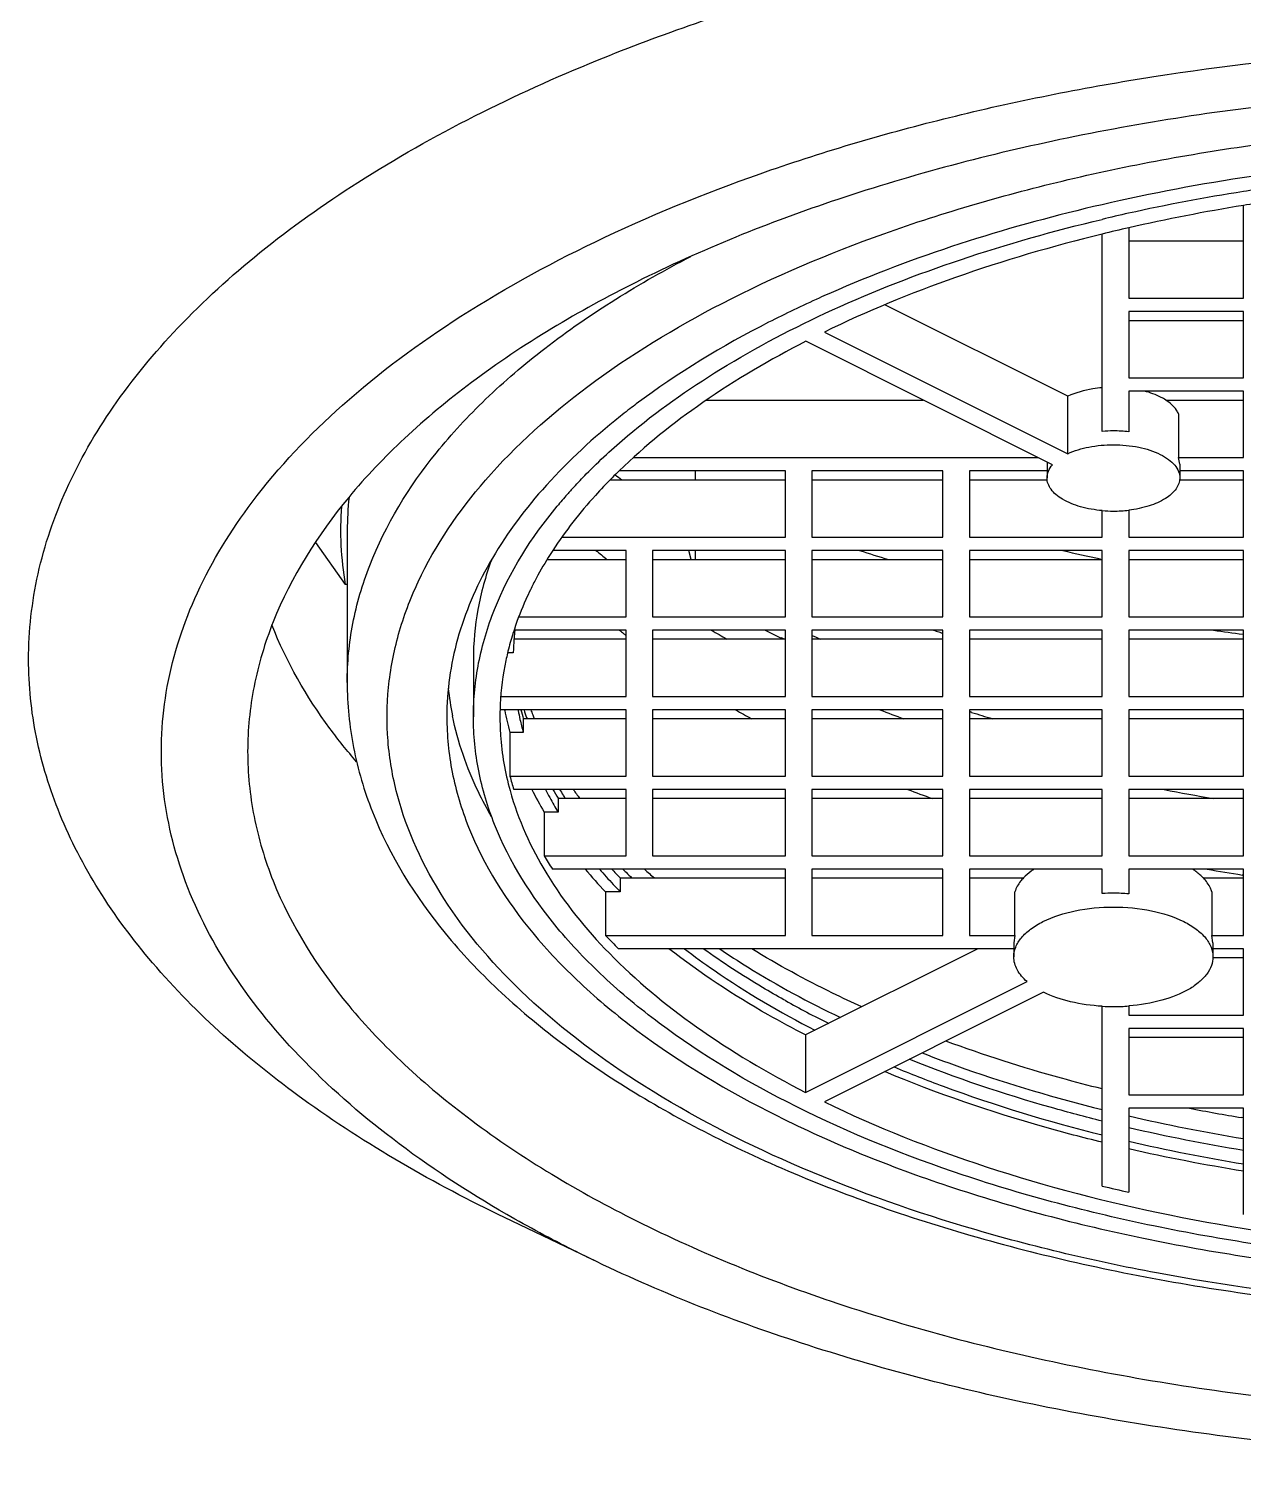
# Model space of a CAD drawing. Extents: x -4009 to -3415, y -5222 to -4802.
# Drawn here: x -3598.58 to -3589.43, y -4953.02 to -4942.25 of the extents above; entities that cross this region are included whole.
import ezdxf

# ---------------------------------------------------------------- set-up
doc = ezdxf.new("R2010")
doc.units = 0
doc.header["$LTSCALE"] = 7
doc.layers.get('0').update_dxf_attribs({"color": 2, "linetype": 'CONTINUOUS'})

msp = doc.modelspace()

# ---------------------------------------------------------------- linework, layer by layer
at = {"color": 7, "linetype": 'Continuous'}
for p, q in [((-3589.435, -4944.28014), (-3589.435, -4943.58265)), ((-3590.49796, -4945.28346), (-3590.49796, -4943.79793)), ((-3590.29796, -4943.74976), (-3590.29796, -4944.28014)), ((-3590.29796, -4943.84712), (-3589.435, -4943.84712)), ((-3590.29796, -4944.28014), (-3589.435, -4944.28014)), ((-3590.75755, -4945.01906), (-3592.13565, -4944.33001)), ((-3590.29796, -4944.38014), (-3590.29796, -4944.88014)), ((-3589.435, -4944.38014), (-3590.29796, -4944.38014)), ((-3589.435, -4944.88014), (-3589.435, -4944.38014)), ((-3590.29796, -4944.44712), (-3589.435, -4944.44712)), ((-3590.87276, -4945.53409), (-3592.73106, -4944.60494)), ((-3592.59141, -4944.53514), (-3590.75755, -4945.45207)), ((-3590.29796, -4944.88014), (-3589.435, -4944.88014)), ((-3590.75755, -4945.45207), (-3590.75755, -4945.01906)), ((-3590.29796, -4944.98014), (-3590.29796, -4945.28679)), ((-3589.435, -4944.98014), (-3590.29796, -4944.98014)), ((-3589.435, -4945.48014), (-3589.435, -4944.98014)), ((-3593.47819, -4945.04712), (-3591.84669, -4945.04712)), ((-3590.02034, -4945.04712), (-3589.435, -4945.04712)), ((-3589.92431, -4945.15105), (-3589.92431, -4945.48014)), ((-3594.02807, -4945.48014), (-3590.98067, -4945.48014)), ((-3590.9143, -4945.52993), (-3590.9143, -4945.63385)), ((-3589.92431, -4945.48014), (-3589.435, -4945.48014)), ((-3589.9143, -4945.52993), (-3589.92431, -4945.48014)), ((-3589.9143, -4945.52993), (-3589.9143, -4945.63385)), ((-3594.20201, -4945.64712), (-3592.88474, -4945.64712)), ((-3592.88474, -4945.58014), (-3594.13422, -4945.58014)), ((-3593.56128, -4945.64712), (-3593.56128, -4945.58014)), ((-3592.88474, -4946.08014), (-3592.88474, -4945.58014)), ((-3592.68474, -4945.58014), (-3592.68474, -4946.08014)), ((-3591.69796, -4945.58014), (-3592.68474, -4945.58014)), ((-3592.68474, -4945.64712), (-3591.69796, -4945.64712)), ((-3591.69796, -4946.08014), (-3591.69796, -4945.58014)), ((-3591.49796, -4945.58014), (-3591.49796, -4946.08014)), ((-3590.9143, -4945.58014), (-3591.49796, -4945.58014)), ((-3591.49796, -4945.64712), (-3590.9143, -4945.64712)), ((-3589.435, -4945.58014), (-3589.9143, -4945.58014)), ((-3589.9143, -4945.64712), (-3589.435, -4945.64712)), ((-3589.435, -4946.08014), (-3589.435, -4945.58014)), ((-3590.49796, -4946.08014), (-3590.49796, -4945.88007)), ((-3590.29796, -4945.8767), (-3590.29796, -4946.08014)), ((-3596.185, -4946.0311), (-3596.185, -4947.17425)), ((-3594.56732, -4946.08014), (-3592.88474, -4946.08014)), ((-3592.68474, -4946.08014), (-3591.69796, -4946.08014)), ((-3591.49796, -4946.08014), (-3590.49796, -4946.08014)), ((-3590.29796, -4946.08014), (-3589.435, -4946.08014)), ((-3596.42447, -4946.1204), (-3596.19961, -4946.43637)), ((-3594.08474, -4946.18014), (-3594.63534, -4946.18014)), ((-3594.08474, -4946.68014), (-3594.08474, -4946.18014)), ((-3593.88474, -4946.18014), (-3593.88474, -4946.68014)), ((-3592.88474, -4946.18014), (-3593.88474, -4946.18014)), ((-3593.5933, -4946.24712), (-3593.61093, -4946.18014)), ((-3593.56128, -4946.24712), (-3593.56128, -4946.18014)), ((-3592.88474, -4946.68014), (-3592.88474, -4946.18014)), ((-3592.68474, -4946.18014), (-3592.68474, -4946.68014)), ((-3591.69796, -4946.18014), (-3592.68474, -4946.18014)), ((-3591.69796, -4946.68014), (-3591.69796, -4946.18014)), ((-3591.49796, -4946.18014), (-3591.49796, -4946.68014)), ((-3590.49796, -4946.18014), (-3591.49796, -4946.18014)), ((-3590.49796, -4946.68014), (-3590.49796, -4946.18014)), ((-3590.29796, -4946.18014), (-3590.29796, -4946.68014)), ((-3589.435, -4946.18014), (-3590.29796, -4946.18014)), ((-3589.435, -4946.68014), (-3589.435, -4946.18014)), ((-3594.67807, -4946.24712), (-3594.08474, -4946.24712)), ((-3593.88474, -4946.24712), (-3592.88474, -4946.24712)), ((-3592.68474, -4946.24712), (-3591.69796, -4946.24712)), ((-3591.49796, -4946.24712), (-3590.49796, -4946.24712)), ((-3590.29796, -4946.24712), (-3589.435, -4946.24712)), ((-3596.185, -4946.43573), (-3596.19961, -4946.43637)), ((-3594.89112, -4946.68014), (-3594.08474, -4946.68014)), ((-3593.88474, -4946.68014), (-3592.88474, -4946.68014)), ((-3592.68474, -4946.68014), (-3591.69796, -4946.68014)), ((-3591.49796, -4946.68014), (-3590.49796, -4946.68014)), ((-3590.29796, -4946.68014), (-3589.435, -4946.68014)), ((-3594.92619, -4946.77251), (-3594.93138, -4946.78837)), ((-3594.92615, -4946.77251), (-3594.93065, -4946.78843)), ((-3594.92847, -4946.83958), (-3594.9291, -4946.84748)), ((-3594.92847, -4946.83958), (-3594.929, -4946.84748)), ((-3594.92898, -4946.84712), (-3594.08474, -4946.84712)), ((-3594.08474, -4946.78014), (-3594.9283, -4946.78014)), ((-3594.92274, -4946.78014), (-3594.9232, -4946.7839)), ((-3594.92279, -4946.78014), (-3594.9232, -4946.7839)), ((-3594.08474, -4947.28014), (-3594.08474, -4946.78014)), ((-3593.88474, -4946.78014), (-3593.88474, -4947.28014)), ((-3592.88474, -4946.78014), (-3593.88474, -4946.78014)), ((-3593.88474, -4946.84712), (-3592.88474, -4946.84712)), ((-3592.89969, -4946.84802), (-3592.91548, -4946.8404)), ((-3592.89796, -4946.84712), (-3592.91367, -4946.83946)), ((-3592.88474, -4947.28014), (-3592.88474, -4946.78014)), ((-3592.68474, -4946.78014), (-3592.68474, -4947.28014)), ((-3591.69796, -4946.78014), (-3592.68474, -4946.78014)), ((-3592.68474, -4946.84712), (-3591.69796, -4946.84712)), ((-3591.69831, -4946.80362), (-3591.70481, -4946.80153)), ((-3591.69796, -4946.80335), (-3591.70453, -4946.80131)), ((-3591.69796, -4947.28014), (-3591.69796, -4946.78014)), ((-3591.49796, -4946.78014), (-3591.49796, -4947.28014)), ((-3590.49796, -4946.78014), (-3591.49796, -4946.78014)), ((-3591.49796, -4946.84712), (-3590.49796, -4946.84712)), ((-3590.49796, -4947.28014), (-3590.49796, -4946.78014)), ((-3590.29796, -4946.78014), (-3590.29796, -4947.28014)), ((-3589.435, -4946.78014), (-3590.29796, -4946.78014)), ((-3590.29796, -4946.84712), (-3589.435, -4946.84712)), ((-3589.43562, -4946.8115), (-3589.4396, -4946.81099)), ((-3589.435, -4946.81029), (-3589.43896, -4946.80976)), ((-3589.435, -4947.28014), (-3589.435, -4946.78014)), ((-3594.93437, -4946.95105), (-3594.97669, -4946.95105)), ((-3594.93432, -4946.94909), (-3594.93437, -4946.95105)), ((-3594.93429, -4946.94909), (-3594.93437, -4946.95105)), ((-3595.235, -4947.00105), (-3595.235, -4947.43406)), ((-3595.02721, -4947.28014), (-3594.08474, -4947.28014)), ((-3593.88474, -4947.28014), (-3592.88474, -4947.28014)), ((-3592.68474, -4947.28014), (-3591.69796, -4947.28014)), ((-3591.49796, -4947.28014), (-3590.49796, -4947.28014)), ((-3590.29796, -4947.28014), (-3589.435, -4947.28014)), ((-3594.08474, -4947.38014), (-3595.03438, -4947.38014)), ((-3594.99853, -4947.38494), (-3594.99943, -4947.38014)), ((-3594.99853, -4947.38494), (-3594.99937, -4947.38014)), ((-3594.89899, -4947.38014), (-3594.89806, -4947.38495)), ((-3594.89893, -4947.38014), (-3594.89806, -4947.38495)), ((-3594.08474, -4947.88014), (-3594.08474, -4947.38014)), ((-3593.88474, -4947.38014), (-3593.88474, -4947.88014)), ((-3592.88474, -4947.38014), (-3593.88474, -4947.38014)), ((-3592.88474, -4947.88014), (-3592.88474, -4947.38014)), ((-3592.68474, -4947.38014), (-3592.68474, -4947.88014)), ((-3591.69796, -4947.38014), (-3592.68474, -4947.38014)), ((-3591.69796, -4947.88014), (-3591.69796, -4947.38014)), ((-3591.48327, -4947.39976), (-3591.49893, -4947.39487)), ((-3591.49796, -4947.38014), (-3591.49796, -4947.88014)), ((-3590.49796, -4947.38014), (-3591.49796, -4947.38014)), ((-3591.48246, -4947.39911), (-3591.49796, -4947.3941)), ((-3590.49796, -4947.88014), (-3590.49796, -4947.38014)), ((-3590.29796, -4947.38014), (-3590.29796, -4947.88014)), ((-3589.435, -4947.38014), (-3590.29796, -4947.38014)), ((-3589.435, -4947.88014), (-3589.435, -4947.38014)), ((-3594.85901, -4947.44712), (-3594.85901, -4947.55105)), ((-3594.85901, -4947.44712), (-3594.08474, -4947.44712)), ((-3594.83544, -4947.43956), (-3594.83296, -4947.44729)), ((-3594.83323, -4947.43938), (-3594.8309, -4947.44712)), ((-3593.88474, -4947.44712), (-3592.88474, -4947.44712)), ((-3592.68474, -4947.44712), (-3591.69796, -4947.44712)), ((-3591.49796, -4947.44712), (-3590.49796, -4947.44712)), ((-3590.29796, -4947.44712), (-3589.435, -4947.44712)), ((-3594.95996, -4947.55105), (-3594.95996, -4947.88014)), ((-3594.85901, -4947.55105), (-3594.95996, -4947.55105)), ((-3594.95996, -4947.88014), (-3594.08474, -4947.88014)), ((-3593.88474, -4947.88014), (-3592.88474, -4947.88014)), ((-3592.68474, -4947.88014), (-3591.69796, -4947.88014)), ((-3591.49796, -4947.88014), (-3590.49796, -4947.88014)), ((-3590.29796, -4947.88014), (-3589.435, -4947.88014)), ((-3594.08474, -4947.98014), (-3594.92999, -4947.98014)), ((-3594.59724, -4948.04712), (-3594.59724, -4948.15105)), ((-3594.59724, -4948.04712), (-3594.08474, -4948.04712)), ((-3594.08474, -4948.48014), (-3594.08474, -4947.98014)), ((-3593.88474, -4947.98014), (-3593.88474, -4948.48014)), ((-3592.88474, -4947.98014), (-3593.88474, -4947.98014)), ((-3593.88474, -4948.04712), (-3592.88474, -4948.04712)), ((-3592.88474, -4948.48014), (-3592.88474, -4947.98014)), ((-3592.68474, -4947.98014), (-3592.68474, -4948.48014)), ((-3591.69796, -4947.98014), (-3592.68474, -4947.98014)), ((-3592.68474, -4948.04712), (-3591.69796, -4948.04712)), ((-3591.69796, -4948.48014), (-3591.69796, -4947.98014)), ((-3591.49796, -4947.98014), (-3591.49796, -4948.48014)), ((-3590.49796, -4947.98014), (-3591.49796, -4947.98014)), ((-3591.49796, -4948.04712), (-3590.49796, -4948.04712)), ((-3590.49796, -4948.48014), (-3590.49796, -4947.98014)), ((-3590.29796, -4947.98014), (-3590.29796, -4948.48014)), ((-3589.435, -4947.98014), (-3590.29796, -4947.98014)), ((-3590.29796, -4948.04712), (-3589.435, -4948.04712)), ((-3589.435, -4948.48014), (-3589.435, -4947.98014)), ((-3594.70159, -4948.15105), (-3594.70159, -4948.48014)), ((-3594.59724, -4948.15105), (-3594.70159, -4948.15105)), ((-3594.70159, -4948.48014), (-3594.08474, -4948.48014)), ((-3593.88474, -4948.48014), (-3592.88474, -4948.48014)), ((-3592.68474, -4948.48014), (-3591.69796, -4948.48014)), ((-3591.49796, -4948.48014), (-3590.49796, -4948.48014)), ((-3590.29796, -4948.48014), (-3589.435, -4948.48014)), ((-3592.88474, -4948.58014), (-3594.63954, -4948.58014)), ((-3592.88474, -4949.08014), (-3592.88474, -4948.58014)), ((-3592.68474, -4948.58014), (-3592.68474, -4949.08014)), ((-3591.69796, -4948.58014), (-3592.68474, -4948.58014)), ((-3591.69796, -4949.08014), (-3591.69796, -4948.58014)), ((-3591.49796, -4948.58014), (-3591.49796, -4949.08014)), ((-3590.49796, -4948.58014), (-3591.49796, -4948.58014)), ((-3590.49796, -4948.76417), (-3590.49796, -4948.58014)), ((-3590.29796, -4948.58014), (-3590.29796, -4948.76637)), ((-3589.435, -4948.58014), (-3590.29796, -4948.58014)), ((-3589.435, -4949.08014), (-3589.435, -4948.58014)), ((-3594.12874, -4948.64712), (-3594.12874, -4948.75105)), ((-3594.12874, -4948.64712), (-3592.88474, -4948.64712)), ((-3592.68474, -4948.64712), (-3591.69796, -4948.64712)), ((-3591.49796, -4948.64712), (-3591.0913, -4948.64712)), ((-3589.73732, -4948.64712), (-3589.435, -4948.64712)), ((-3589.43517, -4948.62602), (-3589.44267, -4948.62484)), ((-3589.435, -4948.62573), (-3589.44245, -4948.62448)), ((-3594.23979, -4948.75105), (-3594.23979, -4949.08014)), ((-3594.12874, -4948.75105), (-3594.23979, -4948.75105)), ((-3591.15568, -4949.08014), (-3591.15568, -4948.75105)), ((-3589.67292, -4948.75105), (-3589.67292, -4949.08014)), ((-3594.23979, -4949.08014), (-3592.88474, -4949.08014)), ((-3592.68474, -4949.08014), (-3591.69796, -4949.08014)), ((-3591.49796, -4949.08014), (-3591.15568, -4949.08014)), ((-3591.15568, -4949.08014), (-3591.1643, -4949.13682)), ((-3589.67292, -4949.08014), (-3589.435, -4949.08014)), ((-3589.6643, -4949.13682), (-3589.67292, -4949.08014)), ((-3591.1643, -4949.18014), (-3594.14055, -4949.18014)), ((-3591.4346, -4949.18014), (-3592.73284, -4949.82926)), ((-3591.1643, -4949.13683), (-3591.1643, -4949.24075)), ((-3589.6643, -4949.13683), (-3589.6643, -4949.24075)), ((-3589.435, -4949.18014), (-3589.6643, -4949.18014)), ((-3589.435, -4949.68014), (-3589.435, -4949.18014)), ((-3589.6643, -4949.24712), (-3589.435, -4949.24712)), ((-3592.73284, -4950.26227), (-3591.06417, -4949.42794)), ((-3590.94094, -4949.50774), (-3592.59141, -4950.33298)), ((-3592.8848, -4949.57106), (-3592.89648, -4949.56455)), ((-3592.8848, -4949.57106), (-3592.89622, -4949.56443)), ((-3590.49796, -4950.96728), (-3590.49796, -4949.61308)), ((-3590.29796, -4949.61094), (-3590.29796, -4949.68014)), ((-3590.29796, -4949.68014), (-3589.435, -4949.68014)), ((-3592.73284, -4949.82926), (-3592.73284, -4950.26227)), ((-3590.29796, -4949.78014), (-3590.29796, -4950.28014)), ((-3589.435, -4949.78014), (-3590.29796, -4949.78014)), ((-3590.29796, -4949.84712), (-3589.435, -4949.84712)), ((-3589.435, -4950.28014), (-3589.435, -4949.78014)), ((-3590.29796, -4950.28014), (-3589.435, -4950.28014)), ((-3590.29796, -4950.38014), (-3590.29796, -4951.01458)), ((-3589.435, -4950.38014), (-3590.29796, -4950.38014)), ((-3589.435, -4951.18241), (-3589.435, -4950.38014)), ((-3589.43573, -4950.45418), (-3589.44769, -4950.45221)), ((-3589.435, -4950.45307), (-3589.44693, -4950.45106)), ((-3594.30712, -4951.53685), (-3594.99934, -4951.20488))]:
    msp.add_line(p, q, dxfattribs=at)
for centre, radius, start, end in [((-3587.22738, -4957.51452), 14.21026, 98.938976, 102.486973), ((-3587.08807, -4958.33707), 15.04447, 98.206536, 98.976316), ((-3587.20204, -4957.36609), 13.96399, 99.203659, 102.809789), ((-3587.09163, -4958.02699), 14.63404, 98.423861, 99.216506), ((-3587.39004, -4956.76637), 13.44464, 102.499532, 103.373888), ((-3587.40787, -4956.41658), 12.99247, 102.853066, 103.76255), ((-3588.7826, -4952.80643), 9.35516, 113.327583, 114.282827), ((-3590.7734, -4949.39368), 5.39406, 127.486362, 129.022784), ((-3590.64274, -4949.5631), 5.60801, 126.871011, 127.49225), ((-3590.4145, -4946.26981), 0.98988, 89.98821, 94.83668), ((-3590.41374, -4946.26025), 0.98032, 83.217276, 90.032362), ((-3590.78846, -4945.52996), 0.12584, 172.643688, 179.985791), ((-3591.25147, -4948.55102), 4.14121, 134.15083, 135.189893), ((-3590.55617, -4940.60372), 6.17326, 234.209645, 234.783536), ((-3593.86057, -4946.03148), 2.32442, 173.785564, 179.990672), ((-3591.77311, -4948.19123), 3.67557, 138.537321, 140.369842), ((-3591.67595, -4948.27643), 3.8048, 138.00048, 138.544635), ((-3591.62895, -4948.31876), 3.86805, 137.435649, 138.000413), ((-3593.8899, -4946.0309), 2.34502, 175.510451, 189.956806), ((-3590.41436, -4944.89341), 0.99045, 265.152968, 270.003524), ((-3590.41389, -4944.90182), 0.98203, 269.976268, 276.787161), ((-3592.28934, -4947.71177), 2.80307, 147.625952, 151.870125), ((-3592.17716, -4947.78197), 2.93541, 146.922258, 147.641019), ((-3590.93871, -4942.13673), 5.26577, 230.172975, 231.324835), ((-3588.04756, -4932.83813), 14.01147, 252.217989, 253.153743), ((-3587.38387, -4931.31954), 15.24806, 257.070366, 258.163308), ((-3592.46144, -4947.61765), 2.60692, 151.91099, 154.059021), ((-3592.83417, -4947.46664), 2.20416, 162.665191, 166.173751), ((-3592.78585, -4947.4813), 2.25465, 162.101473, 162.675492), ((-3592.9282, -4947.00127), 2.0068, 175.604798, 178.509834), ((-3592.91455, -4947.00233), 2.02049, 173.793931, 175.379772), ((-3590.87887, -4942.86604), 5.09107, 230.258471, 230.666206), ((-3590.83955, -4942.81809), 5.15309, 230.665931, 230.936684), ((-3589.65328, -4940.23221), 7.56621, 239.939273, 240.967817), ((-3589.1711, -4939.10114), 8.59747, 243.282524, 244.181495), ((-3588.80882, -4938.10707), 9.5361, 246.016361, 246.42642), ((-3588.01959, -4935.37417), 12.00689, 251.801862, 252.010453), ((-3587.99868, -4935.30983), 12.07454, 252.010373, 252.125212), ((-3587.07077, -4928.52492), 18.43886, 261.925935, 262.61883), ((-3593.2549, -4946.99575), 2.18037, 185.840538, 191.357241), ((-3593.00777, -4947.43406), 2.02722, 178.475533, 179.999833), ((-3592.88716, -4946.98224), 2.14943, 190.798444, 195.345218), ((-3592.83657, -4946.98731), 2.09949, 190.917845, 192.813364), ((-3592.78534, -4946.87129), 2.15214, 193.676601, 195.519343), ((-3592.7318, -4946.76953), 2.20776, 196.060499, 197.667272), ((-3592.62547, -4946.57723), 2.32018, 200.249168, 201.238502), ((-3589.54553, -4940.88652), 7.48095, 240.233891, 241.291981), ((-3588.31622, -4937.33456), 10.7607, 249.001123, 250.028744), ((-3587.8381, -4935.69872), 12.25568, 252.696846, 253.471875), ((-3592.79366, -4946.97741), 2.14354, 192.816968, 195.52228), ((-3592.59807, -4946.56661), 2.34956, 201.238107, 202.015942), ((-3592.81037, -4947.29055), 2.22897, 195.337769, 198.02142), ((-3592.37385, -4946.77159), 2.70578, 206.529343, 210.651676), ((-3592.37052, -4946.808), 2.60029, 206.793486, 208.312684), ((-3592.27235, -4946.75464), 2.71203, 208.321334, 210.990328), ((-3592.24746, -4946.63619), 2.74084, 209.363445, 210.982837), ((-3592.15268, -4946.49236), 2.85154, 211.45812, 212.453939), ((-3592.10963, -4946.46505), 2.90253, 212.452751, 213.034925), ((-3591.92647, -4946.18417), 3.1243, 215.095709, 216.613149), ((-3588.21365, -4937.94412), 10.71418, 249.512397, 250.569112), ((-3587.19073, -4933.25769), 14.9954, 259.075066, 260.521995), ((-3592.22718, -4947.01399), 2.87616, 210.647722, 212.992327), ((-3591.51182, -4946.13554), 3.77924, 220.304744, 223.794285), ((-3591.4918, -4946.1784), 3.68396, 220.68879, 223.101903), ((-3591.35633, -4945.94894), 3.86866, 222.854696, 224.222613), ((-3591.23812, -4945.74719), 4.03366, 224.623157, 225.101712), ((-3590.91377, -4945.24802), 4.50601, 227.698495, 228.970484), ((-3587.13101, -4933.84233), 14.96217, 260.085895, 261.112162), ((-3591.34644, -4946.04338), 3.88235, 223.090957, 224.22114), ((-3591.17827, -4945.687), 4.11855, 225.10302, 225.953542), ((-3590.41439, -4950.2551), 1.49327, 89.996549, 93.208426), ((-3590.41405, -4950.24879), 1.48696, 85.522218, 90.009362), ((-3591.30142, -4946.26336), 4.07041, 223.789704, 225.77292), ((-3589.17406, -4942.88938), 7.64294, 240.953927, 243.715878), ((-3590.41426, -4948.12503), 1.49072, 266.778621, 269.998714), ((-3590.41422, -4948.12798), 1.48777, 269.997071, 274.484896), ((-3587.15787, -4936.60717), 14.03312, 258.975832, 260.608903), ((-3587.25024, -4937.26466), 13.52318, 256.971265, 260.699639), ((-3587.20836, -4937.13905), 13.73938, 257.004649, 260.673379), ((-3587.25198, -4937.46405), 13.51415, 256.974068, 260.70396), ((-3587.19876, -4937.05316), 13.98018, 257.191966, 260.795575), ((-3587.40982, -4938.35555), 12.98432, 256.241122, 257.148013)]:
    msp.add_arc(centre, radius, start, end, dxfattribs=at)
for points, knots in [([(-3594.30113, -4942.48822), (-3593.81424, -4942.28953), (-3592.78489, -4941.93667), (-3591.72728, -4941.68351), (-3591.17764, -4941.57605)], [0, 0, 0, 0, 0.48426411, 1, 1, 1, 1]), ([(-3596.90062, -4945.8158), (-3596.70052, -4945.55035), (-3596.21089, -4945.03644), (-3595.30914, -4944.37143), (-3594.22099, -4943.78249), (-3592.9704, -4943.28212), (-3591.58439, -4942.88074), (-3589.5694, -4942.48436), (-3587.99594, -4942.36887), (-3586.935, -4942.36887)], [0, 0, 0, 0, 0.09187657, 0.19465885, 0.30857188, 0.43290279, 0.56626058, 0.70677489, 1, 1, 1, 1]), ([(-3598.58498, -4947.00105), (-3598.58498, -4946.78506), (-3598.53521, -4946.34398), (-3598.31477, -4945.69847), (-3597.95355, -4945.07271), (-3597.45809, -4944.47405), (-3596.83536, -4943.90831), (-3595.80867, -4943.17978), (-3594.92592, -4942.74319), (-3594.30113, -4942.48822)], [0, 0, 0, 0, 0.09856811, 0.20063374, 0.30920011, 0.42648767, 0.55388527, 0.69204071, 1, 1, 1, 1]), ([(-3586.935, -4942.69387), (-3587.5861, -4942.69387), (-3588.87059, -4942.7562), (-3590.73315, -4943.03444), (-3592.45385, -4943.48646), (-3593.9686, -4944.09547), (-3595.05029, -4944.73722), (-3595.75139, -4945.31739), (-3596.29653, -4945.88779), (-3596.69951, -4946.52346), (-3596.9017, -4947.19591), (-3596.93499, -4947.52972), (-3596.93499, -4947.69387)], [0, 0, 0, 0, 0.16146056, 0.31829268, 0.46621561, 0.60161006, 0.72198391, 0.77629175, 0.82676147, 0.91744617, 0.95929461, 1, 1, 1, 1]), ([(-3588.23623, -4943.23415), (-3588.99694, -4943.29307), (-3590.44587, -4943.50502), (-3591.848, -4943.94034), (-3592.48713, -4944.216)], [0, 0, 0, 0, 0.52294519, 1, 1, 1, 1]), ([(-3594.07506, -4945.31808), (-3593.85502, -4945.13247), (-3593.3579, -4944.78186), (-3592.5129, -4944.34071), (-3591.54851, -4943.96619), (-3590.8593, -4943.77181), (-3590.49985, -4943.68633)], [0, 0, 0, 0, 0.21797583, 0.45858961, 0.720227, 1, 1, 1, 1]), ([(-3590.49876, -4943.79712), (-3590.87189, -4943.88852), (-3591.58394, -4944.097), (-3592.27097, -4944.37883), (-3592.59141, -4944.53514)], [0, 0, 0, 0, 0.51864657, 1, 1, 1, 1]), ([(-3592.62983, -4944.27895), (-3592.75825, -4944.3369), (-3593.23725, -4944.5665), (-3593.69534, -4944.84251), (-3594.00763, -4945.07675)], [0, 0, 0, 0, 0.26519775, 1, 1, 1, 1]), ([(-3592.73106, -4944.60494), (-3592.99867, -4944.742), (-3593.49323, -4945.03182), (-3593.94168, -4945.39098), (-3594.13603, -4945.57967)], [0, 0, 0, 0, 0.52606285, 1, 1, 1, 1]), ([(-3590.49796, -4944.95437), (-3590.52184, -4944.95639), (-3590.61052, -4944.96729), (-3590.69836, -4944.99112), (-3590.75755, -4945.01906)], [0, 0, 0, 0, 0.26800906, 1, 1, 1, 1]), ([(-3590.02012, -4945.04704), (-3590.03129, -4945.03988), (-3590.08176, -4945.01107), (-3590.13705, -4944.99135), (-3590.18033, -4944.9799)], [0, 0, 0, 0, 0.22860788, 1, 1, 1, 1]), ([(-3589.92431, -4945.15105), (-3589.92827, -4945.14131), (-3589.951, -4945.09915), (-3589.98891, -4945.06704), (-3590.02012, -4945.04704)], [0, 0, 0, 0, 0.22084455, 1, 1, 1, 1]), ([(-3594.16966, -4945.20306), (-3594.36472, -4945.36118), (-3594.7155, -4945.68934), (-3595.12433, -4946.24538), (-3595.37715, -4946.83056), (-3595.43498, -4947.23709), (-3595.43498, -4947.43406)], [0, 0, 0, 0, 0.28456504, 0.54149828, 0.77678724, 1, 1, 1, 1]), ([(-3594.47783, -4945.70234), (-3594.44735, -4945.66915), (-3594.31942, -4945.53461), (-3594.1825, -4945.40871), (-3594.07506, -4945.31808)], [0, 0, 0, 0, 0.24276928, 1, 1, 1, 1]), ([(-3590.75755, -4945.45207), (-3590.70738, -4945.42839), (-3590.59366, -4945.39449), (-3590.47614, -4945.38385), (-3590.4143, -4945.38385)], [0, 0, 0, 0, 0.47285361, 1, 1, 1, 1]), ([(-3590.4143, -4945.38385), (-3590.35019, -4945.38385), (-3590.22886, -4945.39526), (-3590.0883, -4945.43877), (-3589.99982, -4945.4912), (-3589.95218, -4945.53425), (-3589.92162, -4945.58216), (-3589.91431, -4945.61728), (-3589.91431, -4945.63385)], [0, 0, 0, 0, 0.31841998, 0.60155109, 0.72210752, 0.82686654, 0.91769479, 1, 1, 1, 1]), ([(-3590.91429, -4945.63389), (-3590.9143, -4945.61653), (-3590.90621, -4945.57964), (-3590.88542, -4945.54863), (-3590.87276, -4945.53409)], [0, 0, 0, 0, 0.47376583, 1, 1, 1, 1]), ([(-3594.18944, -4945.63247), (-3594.23272, -4945.67604), (-3594.39513, -4945.8471), (-3594.54161, -4946.0337), (-3594.63683, -4946.1799)], [0, 0, 0, 0, 0.26035767, 1, 1, 1, 1]), ([(-3590.49805, -4945.88031), (-3590.55347, -4945.87561), (-3590.65657, -4945.85801), (-3590.77409, -4945.81239), (-3590.84603, -4945.76234), (-3590.8944, -4945.71291), (-3590.91428, -4945.66425), (-3590.91429, -4945.63389)], [0, 0, 0, 0, 0.32138448, 0.60094829, 0.71998251, 0.82458666, 1, 1, 1, 1]), ([(-3589.91431, -4945.63385), (-3589.91431, -4945.66267), (-3589.93954, -4945.72753), (-3590.02677, -4945.79848), (-3590.15012, -4945.85138), (-3590.24607, -4945.87078), (-3590.29783, -4945.87697)], [0, 0, 0, 0, 0.17786034, 0.40016361, 0.67829864, 1, 1, 1, 1]), ([(-3594.98398, -4951.18085), (-3595.28222, -4951.00875), (-3595.83378, -4950.64828), (-3596.5437, -4950.02726), (-3597.08424, -4949.36019), (-3597.4431, -4948.65609), (-3597.60805, -4947.92687), (-3597.57062, -4947.19079), (-3597.33315, -4946.46924), (-3597.06098, -4946.02853), (-3596.90062, -4945.8158)], [0, 0, 0, 0, 0.15707931, 0.29965021, 0.4286404, 0.54642969, 0.65702891, 0.76579413, 0.8784717, 1, 1, 1, 1]), ([(-3595.23498, -4947.43406), (-3595.23498, -4947.2979), (-3595.20739, -4947.02098), (-3595.03989, -4946.46342), (-3594.79738, -4946.08047), (-3594.60395, -4945.84684)], [0, 0, 0, 0, 0.23498227, 0.47655664, 1, 1, 1, 1]), ([(-3595.09905, -4946.25305), (-3595.14333, -4946.3739), (-3595.21163, -4946.62041), (-3595.23498, -4946.87531), (-3595.23498, -4947.001)], [0, 0, 0, 0, 0.50593709, 1, 1, 1, 1]), ([(-3594.8057, -4946.47726), (-3594.81751, -4946.50153), (-3594.8625, -4946.59789), (-3594.90125, -4946.69718), (-3594.92619, -4946.77251)], [0, 0, 0, 0, 0.25382276, 1, 1, 1, 1]), ([(-3596.11468, -4947.77187), (-3596.18471, -4947.69083), (-3596.43834, -4947.37528), (-3596.644, -4947.01893), (-3596.75179, -4946.74127)], [0, 0, 0, 0, 0.26449125, 1, 1, 1, 1]), ([(-3594.97446, -4946.9399), (-3594.9834, -4946.97625), (-3595.01508, -4947.1211), (-3595.03132, -4947.26935), (-3595.03427, -4947.38013)], [0, 0, 0, 0, 0.25248752, 1, 1, 1, 1]), ([(-3594.99934, -4951.20488), (-3595.52908, -4950.95084), (-3596.4864, -4950.4041), (-3597.49379, -4949.52238), (-3598.06354, -4948.7576), (-3598.3624, -4948.18455), (-3598.5441, -4947.59697), (-3598.58498, -4947.19739), (-3598.58498, -4947.00105)], [0, 0, 0, 0, 0.30341691, 0.56645475, 0.68417321, 0.79420441, 0.89860031, 1, 1, 1, 1]), ([(-3596.185, -4947.17425), (-3596.185, -4947.33878), (-3596.15226, -4947.67176), (-3595.95572, -4948.33415), (-3595.56911, -4948.95421), (-3595.04967, -4949.50338), (-3594.39511, -4950.05038), (-3593.3933, -4950.65053), (-3591.99659, -4951.21666), (-3590.41618, -4951.63489), (-3588.70848, -4951.89176), (-3587.53144, -4951.94925), (-3586.935, -4951.94925)], [0, 0, 0, 0, 0.04368624, 0.08818023, 0.18255685, 0.233967, 0.28867539, 0.40855257, 0.54223146, 0.68768783, 0.8416258, 1, 1, 1, 1]), ([(-3595.43498, -4947.43406), (-3595.43498, -4947.57358), (-3595.4067, -4947.85732), (-3595.23484, -4948.4289), (-3594.89231, -4948.96922), (-3594.42894, -4949.45407), (-3593.83299, -4949.94719), (-3592.91358, -4950.4927), (-3591.62603, -4951.01036), (-3590.16344, -4951.39456), (-3588.58026, -4951.63108), (-3587.48844, -4951.68406), (-3586.935, -4951.68406)], [0, 0, 0, 0, 0.04070509, 0.08255346, 0.17323784, 0.22370753, 0.27801585, 0.39838875, 0.53378279, 0.68170657, 0.83853813, 1, 1, 1, 1]), ([(-3595.09748, -4948.18676), (-3595.13308, -4948.12549), (-3595.26161, -4947.8847), (-3595.35282, -4947.62326), (-3595.39257, -4947.42512)], [0, 0, 0, 0, 0.25960412, 1, 1, 1, 1]), ([(-3586.935, -4951.58406), (-3587.47542, -4951.58406), (-3588.54154, -4951.53233), (-3590.08746, -4951.30138), (-3591.51564, -4950.92621), (-3592.77289, -4950.42074), (-3593.67068, -4949.88807), (-3594.25261, -4949.40654), (-3594.70507, -4948.93311), (-3595.03954, -4948.4055), (-3595.20737, -4947.84737), (-3595.23498, -4947.57031), (-3595.23498, -4947.43406)], [0, 0, 0, 0, 0.16146124, 0.3182922, 0.46621578, 0.6016103, 0.72198372, 0.77629215, 0.82676192, 0.91744642, 0.95929486, 1, 1, 1, 1]), ([(-3595.03498, -4947.43406), (-3595.03498, -4947.48037), (-3595.02862, -4947.66698), (-3594.99625, -4947.85256), (-3594.95891, -4947.98783)], [0, 0, 0, 0, 0.24812112, 1, 1, 1, 1]), ([(-3596.93499, -4947.69387), (-3596.93499, -4947.85802), (-3596.9017, -4948.19183), (-3596.69951, -4948.86428), (-3596.29653, -4949.49995), (-3595.75139, -4950.07035), (-3595.05029, -4950.65052), (-3593.96861, -4951.29226), (-3592.45386, -4951.90128), (-3590.73316, -4952.35329), (-3588.8706, -4952.63154), (-3587.58611, -4952.69387), (-3586.935, -4952.69387)], [0, 0, 0, 0, 0.04070535, 0.08255373, 0.17323833, 0.22370802, 0.2780158, 0.39838927, 0.53378329, 0.68170635, 0.83853892, 1, 1, 1, 1]), ([(-3594.95891, -4947.98783), (-3594.89803, -4948.20835), (-3594.69505, -4948.65468), (-3594.20693, -4949.25622), (-3593.54095, -4949.80694), (-3593.0175, -4950.11638), (-3592.73284, -4950.26227)], [0, 0, 0, 0, 0.21015223, 0.44349482, 0.70615155, 1, 1, 1, 1]), ([(-3591.0101, -4948.57997), (-3591.01792, -4948.58508), (-3591.04696, -4948.60511), (-3591.07403, -4948.62816), (-3591.09189, -4948.64698)], [0, 0, 0, 0, 0.26464413, 1, 1, 1, 1]), ([(-3589.73671, -4948.64698), (-3589.74243, -4948.64095), (-3589.76755, -4948.61624), (-3589.79579, -4948.59482), (-3589.81831, -4948.58009)], [0, 0, 0, 0, 0.23596638, 1, 1, 1, 1]), ([(-3591.09189, -4948.64698), (-3591.09949, -4948.65499), (-3591.12623, -4948.68586), (-3591.14695, -4948.72251), (-3591.15568, -4948.75105)], [0, 0, 0, 0, 0.26996407, 1, 1, 1, 1]), ([(-3589.67292, -4948.75105), (-3589.67571, -4948.74191), (-3589.69041, -4948.70363), (-3589.71513, -4948.66972), (-3589.73671, -4948.64698)], [0, 0, 0, 0, 0.23354031, 1, 1, 1, 1]), ([(-3591.16429, -4949.24076), (-3591.16429, -4949.2159), (-3591.15331, -4949.16322), (-3591.10748, -4949.09136), (-3591.03603, -4949.02677), (-3590.9033, -4948.94813), (-3590.69245, -4948.88286), (-3590.51045, -4948.86575), (-3590.4143, -4948.86575)], [0, 0, 0, 0, 0.08230673, 0.17313243, 0.27788458, 0.39844122, 0.6815923, 1, 1, 1, 1]), ([(-3590.4143, -4948.86575), (-3590.31814, -4948.86575), (-3590.13614, -4948.88286), (-3589.92528, -4948.94813), (-3589.79255, -4949.02678), (-3589.72111, -4949.09137), (-3589.67528, -4949.16323), (-3589.6643, -4949.21591), (-3589.6643, -4949.24077)], [0, 0, 0, 0, 0.31841233, 0.60156656, 0.72211974, 0.82686943, 0.91769349, 1, 1, 1, 1]), ([(-3592.73284, -4949.82926), (-3592.82787, -4949.78055), (-3593.18528, -4949.58802), (-3593.52683, -4949.36481), (-3593.76239, -4949.18031)], [0, 0, 0, 0, 0.26303161, 1, 1, 1, 1]), ([(-3593.64358, -4949.1802), (-3593.57085, -4949.23618), (-3593.2586, -4949.46358), (-3592.92408, -4949.6596), (-3592.66212, -4949.7939)], [0, 0, 0, 0, 0.23767089, 1, 1, 1, 1]), ([(-3592.89648, -4949.56455), (-3592.95042, -4949.53441), (-3593.15812, -4949.4148), (-3593.3595, -4949.28406), (-3593.50391, -4949.18018)], [0, 0, 0, 0, 0.25780264, 1, 1, 1, 1]), ([(-3593.37931, -4949.18068), (-3593.3102, -4949.22766), (-3593.01762, -4949.41756), (-3592.70986, -4949.58363), (-3592.47073, -4949.69824)], [0, 0, 0, 0, 0.23961607, 1, 1, 1, 1]), ([(-3592.30936, -4949.61758), (-3592.38297, -4949.5842), (-3592.66559, -4949.4512), (-3592.94063, -4949.3018), (-3593.13796, -4949.18066)], [0, 0, 0, 0, 0.25873755, 1, 1, 1, 1]), ([(-3591.06417, -4949.42794), (-3591.09367, -4949.40234), (-3591.14324, -4949.34711), (-3591.1643, -4949.27415), (-3591.16429, -4949.24076)], [0, 0, 0, 0, 0.53910265, 1, 1, 1, 1]), ([(-3589.6643, -4949.24077), (-3589.6643, -4949.2631), (-3589.67302, -4949.31), (-3589.71003, -4949.37532), (-3589.7685, -4949.43525), (-3589.8782, -4949.51033), (-3590.05704, -4949.57884), (-3590.21374, -4949.60459), (-3590.29788, -4949.61119)], [0, 0, 0, 0, 0.08482701, 0.17691905, 0.28128236, 0.40016336, 0.67943136, 1, 1, 1, 1]), ([(-3590.49803, -4949.61339), (-3590.57847, -4949.60887), (-3590.7303, -4949.58814), (-3590.87642, -4949.53956), (-3590.94094, -4949.50774)], [0, 0, 0, 0, 0.5282804, 1, 1, 1, 1]), ([(-3590.49879, -4950.23581), (-3590.60112, -4950.21035), (-3590.9985, -4950.10615), (-3591.39064, -4949.98157), (-3591.67721, -4949.8761)], [0, 0, 0, 0, 0.2566872, 1, 1, 1, 1]), ([(-3591.85463, -4949.96476), (-3591.74785, -4950.0064), (-3591.30317, -4950.17078), (-3590.84752, -4950.30494), (-3590.49874, -4950.39171)], [0, 0, 0, 0, 0.24179715, 1, 1, 1, 1]), ([(-3592.0656, -4950.07012), (-3591.94373, -4950.12105), (-3591.43168, -4950.32221), (-3590.90357, -4950.48155), (-3590.49796, -4950.58243)], [0, 0, 0, 0, 0.2401185, 1, 1, 1, 1]), ([(-3590.49796, -4950.47851), (-3590.62569, -4950.44674), (-3591.11758, -4950.31613), (-3591.60136, -4950.15392), (-3591.95139, -4950.01304)], [0, 0, 0, 0, 0.25861228, 1, 1, 1, 1]), ([(-3590.49796, -4950.63819), (-3590.64296, -4950.60268), (-3591.19863, -4950.45622), (-3591.74426, -4950.26995), (-3592.1366, -4950.10561)], [0, 0, 0, 0, 0.2597829, 1, 1, 1, 1]), ([(-3592.59141, -4950.33298), (-3592.19793, -4950.52492), (-3591.34353, -4950.86119), (-3589.96633, -4951.21647), (-3588.47884, -4951.43511), (-3587.45418, -4951.48406), (-3586.935, -4951.48406)], [0, 0, 0, 0, 0.22581877, 0.47183752, 0.73220116, 1, 1, 1, 1]), ([(-3594.30737, -4951.53673), (-3594.36604, -4951.50859), (-3594.59485, -4951.39632), (-3594.8196, -4951.27571), (-3594.98398, -4951.18085)], [0, 0, 0, 0, 0.25534177, 1, 1, 1, 1]), ([(-3586.935, -4953.01887), (-3587.61024, -4953.01887), (-3588.94326, -4952.95587), (-3590.87977, -4952.67441), (-3592.67578, -4952.21685), (-3593.79206, -4951.78389), (-3594.30737, -4951.53673)], [0, 0, 0, 0, 0.26741014, 0.52754949, 0.77367114, 1, 1, 1, 1])]:
    msp.add_open_spline(points, degree=3, knots=knots, dxfattribs=at)
at = {"color": 8, "linetype": 'Continuous', "true_color": 0x787878}
for points, knots in [([(-3586.935, -4951.90906), (-3587.46979, -4951.90906), (-3588.52709, -4951.86193), (-3590.06847, -4951.65125), (-3591.51082, -4951.30767), (-3592.80894, -4950.84191), (-3593.92316, -4950.26809), (-3594.82013, -4949.60137), (-3595.47274, -4948.85743), (-3595.79437, -4948.16876), (-3595.88973, -4947.61743), (-3595.88601, -4947.20923), (-3595.80801, -4946.80338), (-3595.60148, -4946.25632), (-3595.14496, -4945.59163), (-3594.35467, -4944.88909), (-3593.33429, -4944.27145), (-3592.11422, -4943.75532), (-3590.73148, -4943.3553), (-3589.75133, -4943.17828), (-3589.24377, -4943.11052)], [0, 0, 0, 0, 0.08295515, 0.16390585, 0.24097983, 0.31253493, 0.37732902, 0.43471218, 0.48491253, 0.52939961, 0.55044818, 0.5712712, 0.59237041, 0.61421979, 0.66158525, 0.71564894, 0.77714977, 0.84579161, 0.9205692, 1, 1, 1, 1]), ([(-3596.185, -4947.17425), (-3596.18499, -4947.02602), (-3596.15568, -4946.7248), (-3595.97773, -4946.11803), (-3595.62263, -4945.5426), (-3595.14059, -4945.02418), (-3594.52126, -4944.49636), (-3593.98076, -4944.16479), (-3593.59579, -4943.96504)], [0, 0, 0, 0, 0.10284786, 0.20845278, 0.43658131, 0.56313096, 0.69908368, 1, 1, 1, 1])]:
    msp.add_open_spline(points, degree=3, knots=knots, dxfattribs=at)

doc.saveas('drawing.dxf')
